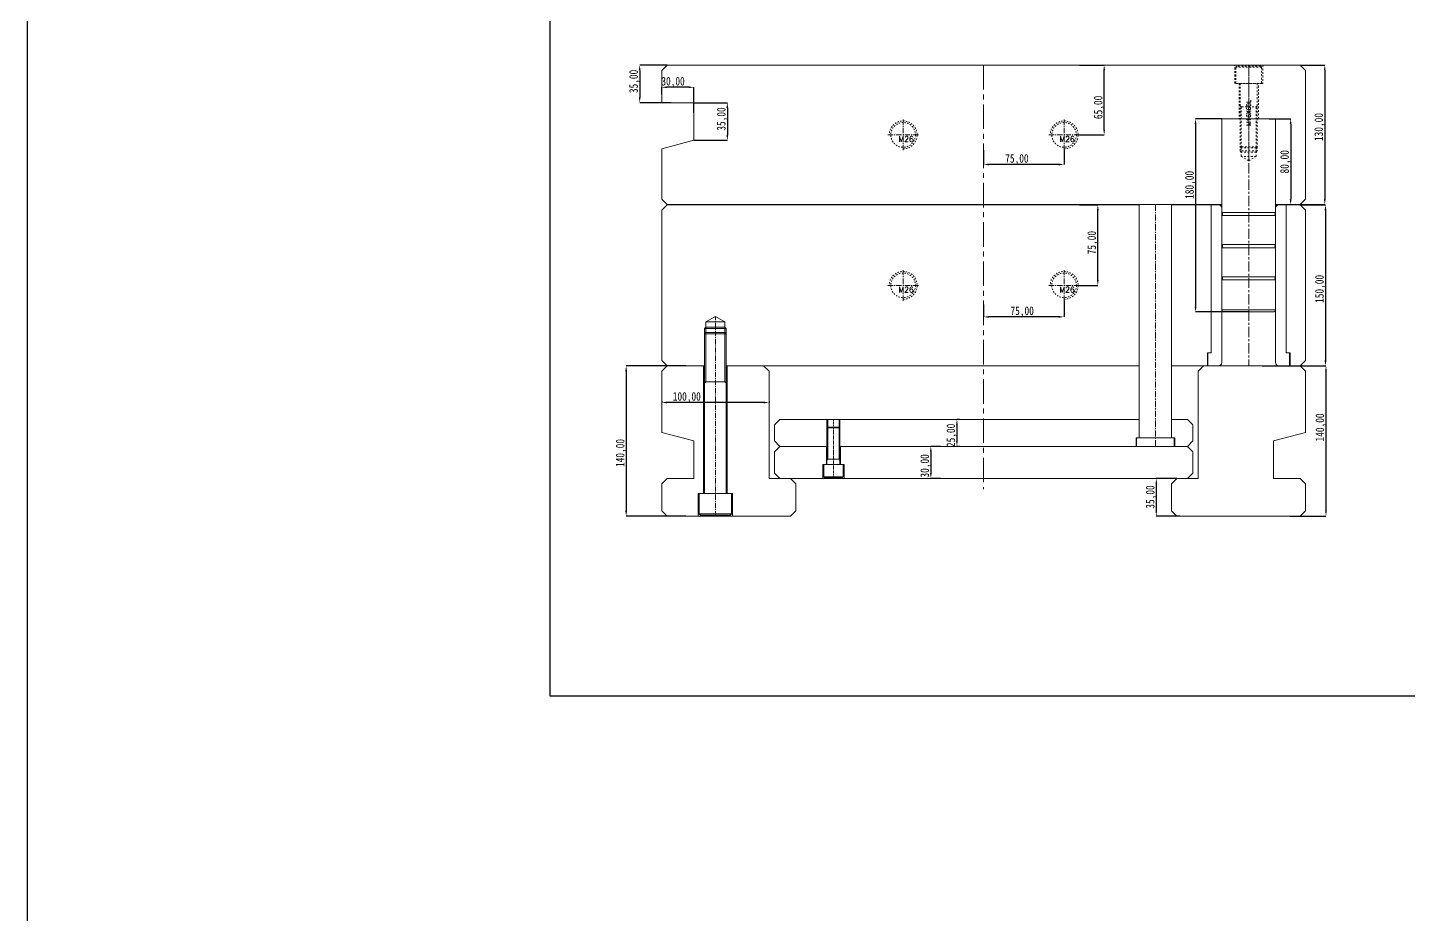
# Model space of a CAD drawing. Header units: millimetres. Extents: x -685 to 1888, y -6001 to 855.
# Drawn here: x -685 to 602, y -2450 to -1624 of the extents above; entities that cross this region are included whole.
import ezdxf
from ezdxf.enums import TextEntityAlignment as Align

# ---------------------------------------------------------------- set-up
doc = ezdxf.new("R2010")
doc.units = ezdxf.units.MM
doc.header["$LTSCALE"] = 16.335
doc.header["$PDMODE"] = 3
doc.header["$PDSIZE"] = 0.3125
doc.linetypes.add('CENTER', pattern=[0.6, 0.375, -0.075, 0.075, -0.075])
doc.linetypes.add('HIDDEN', pattern=[0.2, 0.1, -0.1])
doc.layers.get('0').update_dxf_attribs({"linetype": 'CONTINUOUS'})
doc.layers.get('Defpoints').update_dxf_attribs({"linetype": 'CONTINUOUS'})
doc.layers.add('moldbase', color=7, linetype='CONTINUOUS', lineweight=20)
doc.layers.add('screw', color=33, linetype='CONTINUOUS', lineweight=13)
doc.styles.get("Standard").update_dxf_attribs({"font": 'txt', "width": 0.8})
doc.styles.add('TXT', font='txt.shx', dxfattribs={"bigfont": 'gbcbig.shx'})
doc.dimstyles.new('mold', dxfattribs={"dimtxt": 8, "dimasz": 5, "dimexe": 0, "dimexo": 0, "dimgap": 0, "dimtad": 1, "dimzin": 1, "dimtxsty": 'Standard', "dimcen": 0, "dimclrd": 4, "dimclre": 4, "dimclrt": 6, "dimazin": 0, "dimtfac": 1, "dimtofl": 0, "dimtmove": 0, "dimatfit": 3, "dimfxl": 0, "dimarcsym": 0})

# ---------------------------------------------------------------- blocks, each defined once
blk = doc.blocks.new('screw_m26_g')
at = {"layer": 'screw', "color": 1, "linetype": 'CENTER', "ltscale": 0.808571}
for p, q in [((0, -14.3), (0, 14.3)), ((-14.3, 0), (14.3, 0))]:
    blk.add_line(p, q, dxfattribs=at)
at = {"layer": 'screw', "color": 33, "linetype": 'HIDDEN', "ltscale": 0.808571}
blk.add_circle((0, 0), 11.5, dxfattribs=at)
at = {"layer": 'screw', "color": 92, "linetype": 'HIDDEN', "ltscale": 0.808571}
blk.add_arc((0, 0), 13, 270, 180, dxfattribs=at)
at = {"layer": 'screw', "color": 6, "style": 'TXT'}
blk.add_text('M26', height=5.2, dxfattribs=at).set_placement((-4.42, -6.5))
blk = doc.blocks.new('*D160')
at = {"color": 4, "lineweight": -2}
for p, q in [((295.1, -1658.7), (318.1, -1658.7)), ((318.1, -1718.7), (318.1, -1663.7)), ((295.1, -1723.7), (318.1, -1723.7))]:
    blk.add_line(p, q, dxfattribs=at)
at = {"color": 4}
for points in [[(317.3, -1663.7), (319, -1663.7), (318.1, -1658.7)], [(317.3, -1718.7), (319, -1718.7), (318.1, -1723.7)]]:
    blk.add_solid(points, dxfattribs=at)
at = {"layer": 'Defpoints', "color": 0}
for p in [(295.1, -1658.7), (318.1, -1658.7), (295.1, -1723.7)]:
    blk.add_point(p, dxfattribs=at)
at = {"color": 6, "insert": (313.5, -1698.1), "char_height": 8, "attachment_point": 5, "rotation": 90}
blk.add_mtext('65,00', dxfattribs=at)
blk = doc.blocks.new('*D161')
at = {"color": 4, "lineweight": -2}
for p, q in [((205.8, -1738), (205.8, -1751.3)), ((280.8, -1738), (280.8, -1751.3)), ((275.8, -1751.3), (210.8, -1751.3))]:
    blk.add_line(p, q, dxfattribs=at)
at = {"color": 4}
for points in [[(210.8, -1750.4), (210.8, -1752.1), (205.8, -1751.3)], [(275.8, -1750.4), (275.8, -1752.1), (280.8, -1751.3)]]:
    blk.add_solid(points, dxfattribs=at)
at = {"layer": 'Defpoints', "color": 0}
for p in [(205.8, -1738), (280.8, -1738), (205.8, -1751.3)]:
    blk.add_point(p, dxfattribs=at)
at = {"color": 6, "insert": (236.8, -1746.6), "char_height": 8, "attachment_point": 5}
blk.add_mtext('75,00', dxfattribs=at)
blk = doc.blocks.new('*D162')
at = {"color": 4, "lineweight": -2}
for p, q in [((280.8, -1878.2), (280.8, -1893.3)), ((205.8, -1881.7), (205.8, -1893.3)), ((275.8, -1893.3), (210.8, -1893.3))]:
    blk.add_line(p, q, dxfattribs=at)
at = {"color": 4}
for points in [[(210.8, -1892.5), (210.8, -1894.1), (205.8, -1893.3)], [(275.8, -1892.5), (275.8, -1894.1), (280.8, -1893.3)]]:
    blk.add_solid(points, dxfattribs=at)
at = {"layer": 'Defpoints', "color": 0}
for p in [(280.8, -1878.2), (205.8, -1881.7), (205.8, -1893.3)]:
    blk.add_point(p, dxfattribs=at)
at = {"color": 6, "insert": (241.7, -1888.6), "char_height": 8, "attachment_point": 5}
blk.add_mtext('75,00', dxfattribs=at)
blk = doc.blocks.new('*D163')
at = {"color": 4, "lineweight": -2}
for p, q in [((295.1, -1788.9), (312.2, -1788.9)), ((312.2, -1858.9), (312.2, -1793.9)), ((295.1, -1863.9), (312.2, -1863.9))]:
    blk.add_line(p, q, dxfattribs=at)
at = {"color": 4}
for points in [[(311.4, -1793.9), (313, -1793.9), (312.2, -1788.9)], [(311.4, -1858.9), (313, -1858.9), (312.2, -1863.9)]]:
    blk.add_solid(points, dxfattribs=at)
at = {"layer": 'Defpoints', "color": 0}
for p in [(295.1, -1788.9), (312.2, -1788.9), (295.1, -1863.9)]:
    blk.add_point(p, dxfattribs=at)
at = {"color": 6, "insert": (307.5, -1824.1), "char_height": 8, "attachment_point": 5, "rotation": 90}
blk.add_mtext('75,00', dxfattribs=at)
blk = doc.blocks.new('*D164')
at = {"color": 4, "lineweight": -2}
for p, q in [((427.8, -1708.7), (403.3, -1708.7)), ((403.3, -1713.7), (403.3, -1883.7)), ((452.8, -1888.7), (403.3, -1888.7))]:
    blk.add_line(p, q, dxfattribs=at)
at = {"color": 4}
for points in [[(402.4, -1713.7), (404.1, -1713.7), (403.3, -1708.7)], [(402.4, -1883.7), (404.1, -1883.7), (403.3, -1888.7)]]:
    blk.add_solid(points, dxfattribs=at)
at = {"layer": 'Defpoints', "color": 0}
for p in [(427.8, -1708.7), (403.3, -1888.7), (452.8, -1888.7)]:
    blk.add_point(p, dxfattribs=at)
at = {"color": 6, "insert": (398.6, -1770.3), "char_height": 8, "attachment_point": 5, "rotation": 90}
blk.add_mtext('180,00', dxfattribs=at)
blk = doc.blocks.new('*D165')
at = {"color": 4, "lineweight": -2}
for p, q in [((471.9, -1708.7), (491.9, -1708.7)), ((491.9, -1713.7), (491.9, -1783.7)), ((477.8, -1788.7), (491.9, -1788.7))]:
    blk.add_line(p, q, dxfattribs=at)
at = {"color": 4}
for points in [[(491, -1713.7), (492.7, -1713.7), (491.9, -1708.7)], [(491, -1783.7), (492.7, -1783.7), (491.9, -1788.7)]]:
    blk.add_solid(points, dxfattribs=at)
at = {"layer": 'Defpoints', "color": 0}
for p in [(471.9, -1708.7), (477.8, -1788.7), (491.9, -1788.7)]:
    blk.add_point(p, dxfattribs=at)
at = {"color": 6, "insert": (487.2, -1748.8), "char_height": 8, "attachment_point": 5, "rotation": 90}
blk.add_mtext('80,00', dxfattribs=at)
blk = doc.blocks.new('*D166')
at = {"color": 4, "lineweight": -2}
for p, q in [((500.8, -1658.7), (523.7, -1658.7)), ((523.7, -1663.7), (523.7, -1783.7)), ((500.8, -1788.7), (523.7, -1788.7))]:
    blk.add_line(p, q, dxfattribs=at)
at = {"color": 4}
for points in [[(522.8, -1663.7), (524.5, -1663.7), (523.7, -1658.7)], [(522.8, -1783.7), (524.5, -1783.7), (523.7, -1788.7)]]:
    blk.add_solid(points, dxfattribs=at)
at = {"layer": 'Defpoints', "color": 0}
for p in [(500.8, -1658.7), (500.8, -1788.7), (523.7, -1788.7)]:
    blk.add_point(p, dxfattribs=at)
at = {"color": 6, "insert": (519, -1716.4), "char_height": 8, "attachment_point": 5, "rotation": 90}
blk.add_mtext('130,00', dxfattribs=at)
blk = doc.blocks.new('*D167')
at = {"color": 4, "lineweight": -2}
for p, q in [((500.8, -1788.9), (524.4, -1788.9)), ((524.4, -1793.9), (524.4, -1933.9)), ((500.8, -1938.9), (524.4, -1938.9))]:
    blk.add_line(p, q, dxfattribs=at)
at = {"color": 4}
for points in [[(523.5, -1793.9), (525.2, -1793.9), (524.4, -1788.9)], [(523.5, -1933.9), (525.2, -1933.9), (524.4, -1938.9)]]:
    blk.add_solid(points, dxfattribs=at)
at = {"layer": 'Defpoints', "color": 0}
for p in [(500.8, -1788.9), (500.8, -1938.9), (524.4, -1938.9)]:
    blk.add_point(p, dxfattribs=at)
at = {"color": 6, "insert": (519.7, -1867.2), "char_height": 8, "attachment_point": 5, "rotation": 90}
blk.add_mtext('150,00', dxfattribs=at)
blk = doc.blocks.new('*D168')
at = {"color": 4, "lineweight": -2}
for p, q in [((465.3, -1938.9), (524.8, -1938.9)), ((524.8, -1943.9), (524.8, -2073.9)), ((491, -2078.9), (524.8, -2078.9))]:
    blk.add_line(p, q, dxfattribs=at)
at = {"color": 4}
for points in [[(524, -1943.9), (525.6, -1943.9), (524.8, -1938.9)], [(524, -2073.9), (525.6, -2073.9), (524.8, -2078.9)]]:
    blk.add_solid(points, dxfattribs=at)
at = {"layer": 'Defpoints', "color": 0}
for p in [(465.3, -1938.9), (491, -2078.9), (524.8, -2078.9)]:
    blk.add_point(p, dxfattribs=at)
at = {"color": 6, "insert": (520.1, -1996.3), "char_height": 8, "attachment_point": 5, "rotation": 90}
blk.add_mtext('140,00', dxfattribs=at)
blk = doc.blocks.new('*D169')
at = {"color": 4, "lineweight": -2}
for p, q in [((385.8, -2043.9), (366.7, -2043.9)), ((366.7, -2048.9), (366.7, -2073.9)), ((388.6, -2078.9), (366.7, -2078.9))]:
    blk.add_line(p, q, dxfattribs=at)
at = {"color": 4}
for points in [[(365.9, -2048.9), (367.5, -2048.9), (366.7, -2043.9)], [(365.9, -2073.9), (367.5, -2073.9), (366.7, -2078.9)]]:
    blk.add_solid(points, dxfattribs=at)
at = {"layer": 'Defpoints', "color": 0}
for p in [(385.8, -2043.9), (366.7, -2078.9), (388.6, -2078.9)]:
    blk.add_point(p, dxfattribs=at)
at = {"color": 6, "insert": (362, -2061.1), "char_height": 8, "attachment_point": 5, "rotation": 90}
blk.add_mtext('35,00', dxfattribs=at)
blk = doc.blocks.new('*D223')
at = {"color": 4, "lineweight": -2}
for p, q in [((-64.2, -1693.7), (-33, -1693.7)), ((-33, -1698.7), (-33, -1723.7)), ((-64.2, -1728.7), (-33, -1728.7))]:
    blk.add_line(p, q, dxfattribs=at)
at = {"color": 4}
for points in [[(-33.9, -1698.7), (-32.2, -1698.7), (-33, -1693.7)], [(-33.9, -1723.7), (-32.2, -1723.7), (-33, -1728.7)]]:
    blk.add_solid(points, dxfattribs=at)
at = {"layer": 'Defpoints', "color": 0}
for p in [(-64.2, -1693.7), (-64.2, -1728.7), (-33, -1728.7)]:
    blk.add_point(p, dxfattribs=at)
at = {"color": 6, "insert": (-37.7, -1708.9), "char_height": 8, "attachment_point": 5, "rotation": 90}
blk.add_mtext('35,00', dxfattribs=at)
blk = doc.blocks.new('*D224')
at = {"color": 4, "lineweight": -2}
for p, q in [((-89.2, -1658.7), (-114.7, -1658.7)), ((-114.7, -1663.7), (-114.7, -1688.7)), ((-85.4, -1693.7), (-114.7, -1693.7))]:
    blk.add_line(p, q, dxfattribs=at)
at = {"color": 4}
for points in [[(-115.5, -1663.7), (-113.9, -1663.7), (-114.7, -1658.7)], [(-115.5, -1688.7), (-113.9, -1688.7), (-114.7, -1693.7)]]:
    blk.add_solid(points, dxfattribs=at)
at = {"layer": 'Defpoints', "color": 0}
for p in [(-89.2, -1658.7), (-114.7, -1693.7), (-85.4, -1693.7)]:
    blk.add_point(p, dxfattribs=at)
at = {"color": 6, "insert": (-119.4, -1673.9), "char_height": 8, "attachment_point": 5, "rotation": 90}
blk.add_mtext('35,00', dxfattribs=at)
blk = doc.blocks.new('*D225')
at = {"color": 4, "lineweight": -2}
for p, q in [((-94.2, -1686.1), (-94.2, -1679.4)), ((-69.2, -1679.4), (-89.2, -1679.4)), ((-64.2, -1703.1), (-64.2, -1679.4))]:
    blk.add_line(p, q, dxfattribs=at)
at = {"color": 4}
for points in [[(-89.2, -1678.5), (-89.2, -1680.2), (-94.2, -1679.4)], [(-69.2, -1678.5), (-69.2, -1680.2), (-64.2, -1679.4)]]:
    blk.add_solid(points, dxfattribs=at)
at = {"layer": 'Defpoints', "color": 0}
for p in [(-94.2, -1679.4), (-94.2, -1686.1), (-64.2, -1703.1)]:
    blk.add_point(p, dxfattribs=at)
at = {"color": 6, "insert": (-83.6, -1674.7), "char_height": 8, "attachment_point": 5}
blk.add_mtext('30,00', dxfattribs=at)
blk = doc.blocks.new('*D226')
at = {"color": 4, "lineweight": -2}
for p, q in [((-94.2, -1971.9), (-94.2, -1973.1)), ((0.8, -1973.1), (-89.2, -1973.1)), ((5.8, -1971.9), (5.8, -1973.1))]:
    blk.add_line(p, q, dxfattribs=at)
at = {"color": 4}
for points in [[(-89.2, -1972.2), (-89.2, -1973.9), (-94.2, -1973.1)], [(0.8, -1972.2), (0.8, -1973.9), (5.8, -1973.1)]]:
    blk.add_solid(points, dxfattribs=at)
at = {"layer": 'Defpoints', "color": 0}
for p in [(-94.2, -1971.9), (-94.2, -1973.1), (5.8, -1971.9)]:
    blk.add_point(p, dxfattribs=at)
at = {"color": 6, "insert": (-70.8, -1968.4), "char_height": 8, "attachment_point": 5}
blk.add_mtext('100,00', dxfattribs=at)
blk = doc.blocks.new('*D227')
at = {"color": 4, "lineweight": -2}
for p, q in [((-71.7, -1938.9), (-127.3, -1938.9)), ((-127.3, -1943.9), (-127.3, -2073.9)), ((-71.7, -2078.9), (-127.3, -2078.9))]:
    blk.add_line(p, q, dxfattribs=at)
at = {"color": 4}
for points in [[(-128.1, -1943.9), (-126.4, -1943.9), (-127.3, -1938.9)], [(-128.1, -2073.9), (-126.4, -2073.9), (-127.3, -2078.9)]]:
    blk.add_solid(points, dxfattribs=at)
at = {"layer": 'Defpoints', "color": 0}
for p in [(-71.7, -1938.9), (-127.3, -2078.9), (-71.7, -2078.9)]:
    blk.add_point(p, dxfattribs=at)
at = {"color": 6, "insert": (-131.9, -2020.1), "char_height": 8, "attachment_point": 5, "rotation": 90}
blk.add_mtext('140,00', dxfattribs=at)
blk = doc.blocks.new('*D228')
at = {"color": 4, "lineweight": -2}
for p, q in [((165.6, -2013.9), (156.6, -2013.9)), ((156.6, -2018.9), (156.6, -2038.9)), ((165.6, -2043.9), (156.6, -2043.9))]:
    blk.add_line(p, q, dxfattribs=at)
at = {"color": 4}
for points in [[(155.8, -2018.9), (157.4, -2018.9), (156.6, -2013.9)], [(155.8, -2038.9), (157.4, -2038.9), (156.6, -2043.9)]]:
    blk.add_solid(points, dxfattribs=at)
at = {"layer": 'Defpoints', "color": 0}
for p in [(165.6, -2013.9), (156.6, -2043.9), (165.6, -2043.9)]:
    blk.add_point(p, dxfattribs=at)
at = {"color": 6, "insert": (151.9, -2032.1), "char_height": 8, "attachment_point": 5, "rotation": 90}
blk.add_mtext('30,00', dxfattribs=at)
blk = doc.blocks.new('*D229')
at = {"color": 4, "lineweight": -2}
for p, q in [((183.3, -1988.9), (180.9, -1988.9)), ((180.9, -1993.9), (180.9, -2008.9)), ((183.3, -2013.9), (180.9, -2013.9))]:
    blk.add_line(p, q, dxfattribs=at)
at = {"color": 4}
for points in [[(180.1, -1993.9), (181.7, -1993.9), (180.9, -1988.9)], [(180.1, -2008.9), (181.7, -2008.9), (180.9, -2013.9)]]:
    blk.add_solid(points, dxfattribs=at)
at = {"layer": 'Defpoints', "color": 0}
for p in [(183.3, -1988.9), (180.9, -2013.9), (183.3, -2013.9)]:
    blk.add_point(p, dxfattribs=at)
at = {"color": 6, "insert": (176.2, -2003.7), "char_height": 8, "attachment_point": 5, "rotation": 90}
blk.add_mtext('25,00', dxfattribs=at)

msp = doc.modelspace()

# ---------------------------------------------------------------- linework, layer by layer
for points in [[(-685.042, 854.858), (1888.224, 854.858), (1888.224, -6001.234), (-685.042, -6001.234)], [(1620.382, -2246.664), (-198.047, -2246.664), (-198.047, -841.143), (1620.382, -841.143)]]:
    msp.add_lwpolyline(points, close=True)
at = {"layer": 'moldbase'}
for p, q in [((-89.188, -1658.709), (-94.188, -1663.709)), ((500.812, -1658.709), (-89.188, -1658.709)), ((500.812, -1658.709), (505.812, -1663.709)), ((-94.188, -1663.709), (-94.188, -1693.709)), ((505.812, -1663.709), (505.812, -1783.709)), ((-94.188, -1693.709), (-64.188, -1693.709)), ((-64.188, -1693.709), (-64.188, -1728.709)), ((427.812, -1931.909), (427.812, -1708.709)), ((477.812, -1708.709), (427.812, -1708.709)), ((477.812, -1708.709), (477.812, -1931.909)), ((-64.188, -1728.709), (-94.188, -1736.747)), ((-94.188, -1736.747), (-94.188, -1783.709)), ((-94.188, -1783.709), (-89.188, -1788.709)), ((505.812, -1783.709), (500.812, -1788.709)), ((-89.188, -1788.909), (-94.188, -1793.909)), ((-94.188, -1793.909), (-94.188, -1933.909)), ((427.812, -1788.709), (-89.188, -1788.709)), ((350.812, -1788.909), (-89.188, -1788.909)), ((350.812, -2005.909), (350.812, -1788.709)), ((380.812, -2005.909), (380.812, -1788.709)), ((427.812, -1788.909), (380.812, -1788.909)), ((417.812, -1788.909), (417.812, -1926.909)), ((427.812, -1935.909), (427.812, -1791.909)), ((477.812, -1795.909), (427.812, -1795.909)), ((477.812, -1798.909), (427.812, -1798.909)), ((500.812, -1788.709), (477.812, -1788.709)), ((500.812, -1788.909), (477.812, -1788.909)), ((477.812, -1935.909), (477.812, -1791.909)), ((487.812, -1788.909), (487.812, -1926.909)), ((500.812, -1788.909), (505.812, -1793.909)), ((505.812, -1793.909), (505.812, -1933.909)), ((477.812, -1825.909), (427.812, -1825.909)), ((477.812, -1828.909), (427.812, -1828.909)), ((477.812, -1855.909), (427.812, -1855.909)), ((477.812, -1858.909), (427.812, -1858.909)), ((477.812, -1886.709), (427.812, -1886.709)), ((475.812, -1888.709), (429.812, -1888.709)), ((-52.938, -1897.909), (-44.188, -1892.857)), ((-52.938, -1907.909), (-52.938, -1897.909)), ((-52.938, -1897.909), (-35.438, -1897.909)), ((-44.188, -1892.857), (-35.438, -1897.909)), ((-35.438, -1897.909), (-35.438, -1907.909)), ((-54.188, -1909.159), (-52.938, -1907.909)), ((-54.188, -2057.909), (-54.188, -1909.159)), ((-52.938, -1907.909), (-35.438, -1907.909)), ((-35.438, -1907.909), (-34.188, -1909.159)), ((-34.188, -2057.909), (-34.188, -1909.159)), ((417.812, -1926.909), (414.312, -1926.909)), ((414.312, -1926.909), (414.312, -1938.909)), ((414.812, -1926.909), (414.812, -1938.909)), ((487.812, -1926.909), (491.312, -1926.909)), ((490.812, -1926.909), (490.812, -1938.909)), ((491.312, -1926.909), (491.312, -1938.909)), ((-94.188, -1933.909), (-89.188, -1938.909)), ((-89.188, -1938.909), (-94.188, -1943.909)), ((-54.188, -1938.909), (-89.188, -1938.909)), ((-55.188, -1938.909), (-55.188, -2057.909)), ((350.812, -1938.909), (-34.188, -1938.909)), ((-33.188, -2057.909), (-33.188, -1938.909)), ((0.812, -1938.909), (5.812, -1943.909)), ((500.812, -1938.909), (380.812, -1938.909)), ((410.812, -1938.909), (405.812, -1943.909)), ((505.812, -1933.909), (500.812, -1938.909)), ((500.812, -1938.909), (505.812, -1943.909)), ((-94.188, -1943.909), (-94.188, -2000.87)), ((-54.188, -1953.909), (-34.188, -1953.909)), ((5.812, -1943.909), (5.812, -2043.909)), ((405.812, -1943.909), (405.812, -2043.909)), ((505.812, -1943.909), (505.812, -2000.87)), ((15.812, -1988.909), (10.812, -1993.909)), ((10.812, -1993.909), (10.812, -2008.909)), ((350.812, -1988.909), (15.812, -1988.909)), ((60.562, -1995.909), (60.562, -1988.909)), ((71.062, -1995.909), (71.062, -1988.909)), ((395.812, -1988.909), (380.812, -1988.909)), ((395.812, -1988.909), (400.812, -1993.909)), ((400.812, -1993.909), (400.812, -2008.909)), ((-94.188, -2000.87), (-64.188, -2008.909)), ((59.812, -1996.659), (60.562, -1995.909)), ((59.812, -2030.909), (59.812, -1996.659)), ((60.562, -1995.909), (71.062, -1995.909)), ((71.062, -1995.909), (71.812, -1996.659)), ((71.812, -2030.909), (71.812, -1996.659)), ((347.812, -2013.909), (347.812, -2005.909)), ((347.812, -2005.909), (383.812, -2005.909)), ((348.312, -2013.909), (348.312, -2005.909)), ((383.312, -2005.909), (383.312, -2013.909)), ((383.812, -2005.909), (383.812, -2013.909)), ((505.812, -2000.87), (475.812, -2008.909)), ((-64.188, -2008.909), (-64.188, -2043.909)), ((10.812, -2008.909), (15.812, -2013.909)), ((15.812, -2013.909), (10.812, -2018.909)), ((10.812, -2018.909), (10.812, -2038.909)), ((59.812, -2013.909), (15.812, -2013.909)), ((59.312, -2013.909), (59.312, -2030.909)), ((395.812, -2013.909), (71.812, -2013.909)), ((72.312, -2030.909), (72.312, -2013.909)), ((400.812, -2008.909), (395.812, -2013.909)), ((395.812, -2013.909), (400.812, -2018.909)), ((400.812, -2018.909), (400.812, -2038.909)), ((475.812, -2008.909), (475.812, -2043.909)), ((55.812, -2043.909), (55.812, -2030.909)), ((55.812, -2030.909), (75.812, -2030.909)), ((56.812, -2042.159), (56.812, -2030.909)), ((56.812, -2030.909), (74.812, -2030.909)), ((59.812, -2025.909), (71.812, -2025.909)), ((74.812, -2030.909), (74.812, -2042.159)), ((75.812, -2030.909), (75.812, -2043.909)), ((-89.188, -2043.909), (-94.188, -2048.909)), ((-64.188, -2043.909), (-89.188, -2043.909)), ((405.812, -2043.909), (5.812, -2043.909)), ((10.812, -2038.909), (15.812, -2043.909)), ((25.812, -2043.909), (30.812, -2048.909)), ((57.562, -2042.909), (56.812, -2042.159)), ((56.812, -2042.159), (74.812, -2042.159)), ((57.562, -2042.909), (74.062, -2042.909)), ((74.812, -2042.159), (74.062, -2042.909)), ((385.812, -2043.909), (380.812, -2048.909)), ((400.812, -2038.909), (395.812, -2043.909)), ((500.812, -2043.909), (475.812, -2043.909)), ((500.812, -2043.909), (505.812, -2048.909)), ((-94.188, -2048.909), (-94.188, -2073.909)), ((-60.188, -2078.909), (-60.188, -2057.909)), ((-60.188, -2057.909), (-28.188, -2057.909)), ((-59.188, -2076.659), (-59.188, -2057.909)), ((-59.188, -2057.909), (-29.188, -2057.909)), ((-29.188, -2057.909), (-29.188, -2076.659)), ((-28.188, -2057.909), (-28.188, -2078.909)), ((30.812, -2048.909), (30.812, -2073.909)), ((380.812, -2048.909), (380.812, -2073.909)), ((505.812, -2048.909), (505.812, -2073.909)), ((-94.188, -2073.909), (-89.188, -2078.909)), ((25.812, -2078.909), (-89.188, -2078.909)), ((-57.938, -2077.909), (-59.188, -2076.659)), ((-59.188, -2076.659), (-29.188, -2076.659)), ((-57.938, -2077.909), (-30.438, -2077.909)), ((-29.188, -2076.659), (-30.438, -2077.909)), ((30.812, -2073.909), (25.812, -2078.909)), ((380.812, -2073.909), (385.812, -2078.909)), ((500.812, -2078.909), (385.812, -2078.909)), ((505.812, -2073.909), (500.812, -2078.909))]:
    msp.add_line(p, q, dxfattribs=at)
at = {"layer": 'moldbase', "color": 1, "linetype": 'CENTER', "ltscale": 3.731864}
msp.add_line((205.812, -1658.709), (205.812, -2053.909), dxfattribs=at)
at = {"layer": 'moldbase', "color": 1, "linetype": 'CENTER', "ltscale": 1.554943}
msp.add_line((452.812, -1658.709), (452.812, -1938.909), dxfattribs=at)
at = {"layer": 'moldbase', "color": 1, "linetype": 'CENTER', "ltscale": 0.932966}
msp.add_line((365.812, -2013.909), (365.812, -1788.709), dxfattribs=at)
at = {"layer": 'moldbase', "color": 92}
for p, q in [((-54.188, -1904.159), (-52.938, -1902.909)), ((-54.188, -1909.159), (-54.188, -1904.159)), ((-54.188, -1904.159), (-34.188, -1904.159)), ((-52.938, -1902.909), (-35.438, -1902.909)), ((-35.438, -1902.909), (-34.188, -1904.159)), ((-34.188, -1904.159), (-34.188, -1909.159)), ((-54.188, -1909.159), (-34.188, -1909.159)), ((-52.938, -1953.909), (-52.938, -1907.909)), ((-35.438, -1953.909), (-35.438, -1907.909)), ((-54.188, -1955.159), (-52.938, -1953.909)), ((-35.438, -1953.909), (-34.188, -1955.159)), ((59.812, -1996.659), (59.812, -1988.909)), ((71.812, -1996.659), (71.812, -1988.909)), ((59.812, -1996.659), (71.812, -1996.659)), ((60.562, -2025.909), (60.562, -1995.909)), ((71.062, -2025.909), (71.062, -1995.909)), ((59.812, -2026.659), (60.562, -2025.909)), ((71.062, -2025.909), (71.812, -2026.659))]:
    msp.add_line(p, q, dxfattribs=at)
at = {"layer": 'moldbase', "color": 1, "linetype": 'CENTER', "ltscale": 0.777472}
msp.add_line((-44.188, -2078.909), (-44.188, -1892.857), dxfattribs=at)
at = {"layer": 'moldbase', "color": 1, "linetype": 'CENTER', "ltscale": 0.466483}
msp.add_line((65.812, -2043.909), (65.812, -1988.909), dxfattribs=at)
at = {"layer": 'moldbase'}
for centre, radius, start, end in [((424.812, -1791.909), 3, 0, 90), ((426.489, -1797.409), 2, 311.409608, 48.590469), ((479.134, -1797.409), 2, 131.4098, 228.590317), ((480.812, -1791.909), 3, 90, 180), ((426.489, -1827.409), 2, 311.409608, 48.590469), ((479.134, -1827.409), 2, 131.4098, 228.590317), ((426.489, -1857.409), 2, 311.409608, 48.590469), ((479.134, -1857.409), 2, 131.4098, 228.590317), ((429.812, -1886.709), 2, 180, 270), ((475.812, -1886.709), 2, 270, 0), ((424.812, -1935.909), 3, 270, 0), ((480.812, -1935.909), 3, 180, 270)]:
    msp.add_arc(centre, radius, start, end, dxfattribs=at)
at = {"layer": 'screw', "color": 8, "linetype": 'HIDDEN', "ltscale": 0.995164}
for p, q in [((439.812, -1675.709), (439.812, -1658.709)), ((440.812, -1660.709), (441.812, -1659.709)), ((463.812, -1659.709), (441.812, -1659.709)), ((463.812, -1659.709), (464.812, -1660.709)), ((465.812, -1658.709), (465.812, -1675.709)), ((440.812, -1675.709), (440.812, -1660.709)), ((464.812, -1660.709), (440.812, -1660.709)), ((464.812, -1660.709), (464.812, -1675.709)), ((465.812, -1675.709), (439.812, -1675.709)), ((464.812, -1675.709), (440.812, -1675.709)), ((443.812, -1675.709), (443.812, -1708.709)), ((444.812, -1675.709), (444.812, -1734.709)), ((460.812, -1675.709), (460.812, -1734.709)), ((461.812, -1708.709), (461.812, -1675.709)), ((460.812, -1697.709), (444.812, -1697.709)), ((445.812, -1735.709), (444.812, -1734.709)), ((459.812, -1735.709), (445.812, -1735.709)), ((445.812, -1743.709), (445.812, -1735.709)), ((460.812, -1734.709), (459.812, -1735.709)), ((459.812, -1735.709), (459.812, -1743.709)), ((452.812, -1747.75), (445.812, -1743.709)), ((459.812, -1743.709), (445.812, -1743.709)), ((459.812, -1743.709), (452.812, -1747.75))]:
    msp.add_line(p, q, dxfattribs=at)
at = {"layer": 'screw', "color": 1, "linetype": 'CENTER', "ltscale": 0.621977}
msp.add_line((452.812, -1658.709), (452.812, -1747.75), dxfattribs=at)
at = {"layer": 'screw', "color": 92, "linetype": 'HIDDEN', "ltscale": 0.995164}
for p, q in [((445.812, -1697.709), (444.812, -1696.709)), ((445.812, -1697.709), (445.812, -1735.709)), ((460.812, -1696.709), (459.812, -1697.709)), ((459.812, -1697.709), (459.812, -1735.709)), ((444.812, -1738.709), (444.812, -1734.709)), ((460.812, -1734.709), (444.812, -1734.709)), ((460.812, -1734.709), (460.812, -1738.709)), ((445.812, -1739.709), (444.812, -1738.709)), ((460.812, -1738.709), (444.812, -1738.709)), ((459.812, -1739.709), (445.812, -1739.709)), ((460.812, -1738.709), (459.812, -1739.709))]:
    msp.add_line(p, q, dxfattribs=at)

# ---------------------------------------------------------------- block references
at = {"layer": 'screw'}
for p in [(130.812, -1723.709), (280.812, -1723.709), (130.812, -1863.909), (280.812, -1863.909)]:
    msp.add_blockref('screw_m26_g', p, dxfattribs=at)

# ---------------------------------------------------------------- texts
at = {"layer": 'screw', "color": 6, "linetype": 'HIDDEN', "ltscale": 0.995164, "style": 'TXT'}
msp.add_text('M16X60L', height=4, rotation=90, dxfattribs=at).set_placement((452.812, -1703.229), align=Align.MIDDLE)

# ---------------------------------------------------------------- dimensions: what is measured, and where the dimension line sits
for base, p1, p2, picture, middle in [((-114.699, -1693.709), (-89.188, -1658.709), (-85.443, -1693.709), '*D224', (-114.699, -1673.898)), ((318.147, -1658.709), (295.112, -1723.709), (295.112, -1658.709), '*D160', (318.147, -1698.113)), ((523.672, -1788.709), (500.812, -1658.709), (500.812, -1788.709), '*D166', (523.672, -1716.388)), ((-33.026, -1728.709), (-64.188, -1693.709), (-64.188, -1728.709), '*D223', (-33.026, -1708.913)), ((403.268, -1888.709), (427.812, -1708.709), (452.812, -1888.709), '*D164', (403.268, -1770.293)), ((491.879, -1788.709), (471.865, -1708.709), (477.812, -1788.709), '*D165', (491.879, -1748.785)), ((312.192, -1788.909), (295.112, -1863.909), (295.112, -1788.909), '*D163', (312.192, -1824.082)), ((524.383, -1938.909), (500.812, -1788.909), (500.812, -1938.909), '*D167', (524.383, -1867.246)), ((-127.254, -2078.909), (-71.688, -1938.909), (-71.688, -2078.909), '*D227', (-127.254, -2020.134)), ((524.797, -2078.909), (465.342, -1938.909), (491.002, -2078.909), '*D168', (524.797, -1996.308)), ((180.89, -2013.909), (183.312, -1988.909), (183.312, -2013.909), '*D229', (180.89, -2003.702)), ((156.588, -2043.909), (165.561, -2013.909), (165.561, -2043.909), '*D228', (156.588, -2032.092)), ((366.711, -2078.909), (385.812, -2043.909), (388.598, -2078.909), '*D169', (366.711, -2061.146))]:
    dim = msp.add_linear_dim(base=base, p1=p1, p2=p2, angle=90, dimstyle='mold')
    dim.commit()
    dim.dimension.update_dxf_attribs({"geometry": picture, "text_midpoint": middle, "dimtype": 160})
for base, p1, p2, picture, middle in [((-94.188, -1679.378), (-64.188, -1703.128), (-94.188, -1686.077), '*D225', (-83.614, -1679.378)), ((205.812, -1751.274), (280.812, -1738.009), (205.812, -1738.009), '*D161', (236.815, -1751.274)), ((205.812, -1893.286), (280.812, -1878.209), (205.812, -1881.688), '*D162', (241.656, -1893.286)), ((-94.188, -1973.059), (5.812, -1971.938), (-94.188, -1971.938), '*D226', (-70.811, -1973.059))]:
    dim = msp.add_linear_dim(base=base, p1=p1, p2=p2, dimstyle='mold')
    dim.commit()
    dim.dimension.update_dxf_attribs({"geometry": picture, "text_midpoint": middle, "dimtype": 160})

doc.saveas('drawing.dxf')
